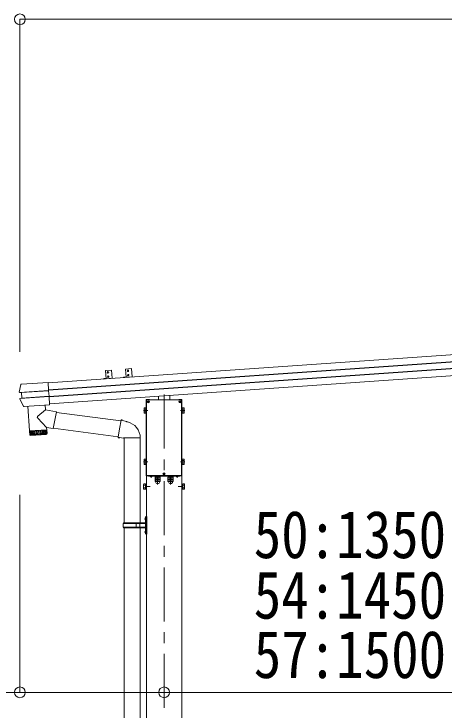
# Model space of a CAD drawing. Units: millimetres, scale not verified. Extents: x -11181 to 11305, y -7804 to 7716.
# Drawn here: x 2296 to 3889, y -1942 to 635 of the extents above; entities that cross this region are included whole.
import ezdxf
from ezdxf.enums import TextEntityAlignment as Align

# ---------------------------------------------------------------- set-up
doc = ezdxf.new("R2010")
doc.units = ezdxf.units.MM
doc.header["$LTSCALE"] = 40
doc.header["$PDMODE"] = 32
doc.header["$PDSIZE"] = 40
for name, pattern in [('CHAIN1', [8, 5, -1, 1, -1]), ('DASHED1', [1.8, 1.2, -0.6]), ('USER5', [13, 10, -1, 1, -1])]:
    doc.linetypes.add(name, pattern=pattern)
for name, color, linetype, lineweight in [('0-0_0', 4, 'Continuous', 9), ('0-2_TEXT1', 4, 'Continuous', 9), ('0-6_PARTS1', 6, 'Continuous', 9)]:
    doc.layers.add(name, color=color, linetype=linetype, lineweight=lineweight)
doc.styles.add('ＭＳ ゴシック', font='')
doc.styles.get('ＭＳ ゴシック').set_extended_font_data('MS Gothic')

msp = doc.modelspace()

# ---------------------------------------------------------------- linework, layer by layer
at = {"layer": '0-0_0', "color": 7, "linetype": 'CHAIN1'}
for p, q in [((2851.83, -774.16), (2851.83, -3930.56)), ((2800.23, -1114.98), (2785.33, -1114.98)), ((2903.43, -1114.98), (2918.33, -1114.98))]:
    msp.add_line(p, q, dxfattribs=at)
at = {"layer": '0-2_TEXT1'}
for p, q in [((2422.15, -731.21), (7320.81, -388.66)), ((2423.96, -757.11), (7322.62, -414.56)), ((2424.06, -758.5), (7322.72, -415.95)), ((2425.68, -781.72), (7324.34, -439.17)), ((2425.78, -783.14), (7324.44, -440.59)), ((2427.59, -809.02), (7326.25, -466.47)), ((2657.2, -684.1), (2635.25, -685.63)), ((2637.34, -715.56), (2635.25, -685.63)), ((2657.2, -684.1), (2659.29, -714.02)), ((2731.16, -678.34), (2709.22, -679.88)), ((2711.31, -709.8), (2709.22, -679.88)), ((2731.16, -678.34), (2733.26, -708.27)), ((2629.29, -715.12), (2637.27, -714.56)), ((2637.34, -715.56), (2659.29, -714.02)), ((2703.26, -709.36), (2711.24, -708.81)), ((2711.31, -709.8), (2733.26, -708.27)), ((2315.47, -764.79), (2321.17, -737.46)), ((2323.94, -736.07), (2422.01, -729.21)), ((2422.01, -729.21), (2422.1, -730.41)), ((2423.97, -757.22), (2422.1, -730.41)), ((2424.06, -758.54), (2316.01, -766.09)), ((2322.6, -767.04), (2317.19, -766.38)), ((2317.19, -766.38), (2317.19, -766.38)), ((2424.17, -760.01), (2322.79, -767.1)), ((2324.39, -786.71), (2323.04, -767.5)), ((2423.97, -757.22), (2424.08, -758.8)), ((2424.16, -759.93), (2424.08, -758.8)), ((2424.16, -759.93), (2424.19, -760.42)), ((2425.54, -779.64), (2424.19, -760.42)), ((2331.18, -817.38), (2317.22, -790.63)), ((2425.67, -781.58), (2317.47, -789.15)), ((2318.6, -788.67), (2324.02, -787.23)), ((2318.6, -788.67), (2318.6, -788.67)), ((2425.57, -780.05), (2324.2, -787.14)), ((2425.54, -779.64), (2425.57, -780.13)), ((2425.65, -781.28), (2425.57, -780.13)), ((2425.65, -781.28), (2425.78, -783.04)), ((2427.71, -810.63), (2425.78, -783.04)), ((2785.83, -792.98), (2787.33, -792.98)), ((2785.83, -792.98), (2785.83, -824.38)), ((2786.83, -793.98), (2786.83, -1071.98)), ((2786.91, -793.98), (2786.91, -1071.98)), ((2797.83, -792.48), (2788.33, -792.48)), ((2797.75, -792.56), (2788.33, -792.56)), ((2793.23, -798.52), (2793.23, -799.51)), ((2797.83, -792.48), (2797.75, -792.56)), ((2797.75, -793.56), (2797.75, -792.56)), ((2797.83, -793.48), (2797.75, -793.56)), ((2905.91, -793.56), (2797.75, -793.56)), ((2797.83, -793.48), (2797.83, -792.48)), ((2905.83, -793.48), (2797.83, -793.48)), ((2830.83, -793.48), (2830.83, -780.82)), ((2872.83, -793.48), (2872.83, -777.88)), ((2905.83, -792.48), (2905.91, -792.56)), ((2915.33, -792.48), (2905.83, -792.48)), ((2905.83, -792.48), (2905.83, -793.48)), ((2905.83, -793.48), (2905.91, -793.56)), ((2915.33, -792.56), (2905.91, -792.56)), ((2905.91, -792.56), (2905.91, -793.56)), ((2911.23, -798.52), (2911.23, -799.51)), ((2917.83, -792.98), (2916.45, -792.98)), ((2916.75, -1071.98), (2916.75, -793.98)), ((2916.83, -1071.98), (2916.83, -793.98)), ((2917.83, -792.98), (2917.83, -824.38)), ((2347.14, -816.62), (2353.59, -908.79)), ((2410.99, -812.15), (2412.26, -830.37)), ((2777.43, -824.48), (2778.19, -823.17)), ((2777.43, -841.48), (2777.43, -824.48)), ((2784.43, -823.17), (2778.19, -823.17)), ((2784.43, -842.8), (2784.43, -823.17)), ((2788.6, -800.13), (2791.88, -800.13)), ((2788.6, -800.98), (2791.88, -800.98)), ((2790.8, -800.16), (2791.79, -800.16)), ((2790.8, -800.96), (2791.79, -800.96)), ((2791.79, -800.16), (2792.3, -800.02)), ((2791.79, -800.96), (2792.3, -801.09)), ((2792.43, -801.6), (2792.3, -801.09)), ((2792.43, -802.6), (2792.43, -801.6)), ((2793.23, -799.51), (2793.37, -800.02)), ((2793.23, -801.6), (2793.37, -801.09)), ((2793.23, -802.6), (2793.23, -801.6)), ((2793.88, -800.16), (2793.37, -800.02)), ((2793.88, -800.96), (2793.37, -801.09)), ((2793.79, -800.13), (2797.06, -800.13)), ((2793.79, -800.98), (2797.06, -800.98)), ((2794.87, -800.16), (2793.88, -800.16)), ((2794.87, -800.96), (2793.88, -800.96)), ((2906.6, -800.13), (2909.88, -800.13)), ((2906.6, -800.98), (2909.88, -800.98)), ((2908.8, -800.16), (2909.79, -800.16)), ((2908.8, -800.96), (2909.79, -800.96)), ((2909.79, -800.16), (2910.3, -800.02)), ((2909.79, -800.96), (2910.3, -801.09)), ((2910.43, -801.6), (2910.3, -801.09)), ((2910.43, -802.6), (2910.43, -801.6)), ((2911.23, -799.51), (2911.37, -800.02)), ((2911.23, -801.6), (2911.37, -801.09)), ((2911.23, -802.6), (2911.23, -801.6)), ((2911.88, -800.16), (2911.37, -800.02)), ((2911.88, -800.96), (2911.37, -801.09)), ((2911.79, -800.13), (2915.06, -800.13)), ((2911.79, -800.98), (2915.06, -800.98)), ((2912.87, -800.16), (2911.88, -800.16)), ((2912.87, -800.96), (2911.88, -800.96)), ((2919.23, -823.17), (2925.47, -823.17)), ((2919.23, -842.8), (2919.23, -823.17)), ((2926.23, -824.48), (2925.47, -823.17)), ((2926.23, -841.48), (2926.23, -824.48)), ((2412.26, -830.37), (2383.96, -853.83)), ((2453.02, -838.29), (2412.26, -830.37)), ((2453.02, -838.29), (2440.96, -900.33)), ((2452.68, -840.01), (2691.94, -871.51)), ((2777.43, -841.48), (2778.19, -842.8)), ((2784.43, -828.08), (2778.19, -828.08)), ((2784.43, -837.89), (2778.19, -837.89)), ((2784.43, -842.8), (2778.19, -842.8)), ((2785.83, -841.58), (2785.83, -1014.38)), ((2917.83, -841.58), (2917.83, -1014.38)), ((2919.23, -828.08), (2925.47, -828.08)), ((2919.23, -837.89), (2925.47, -837.89)), ((2919.23, -842.8), (2925.47, -842.8)), ((2926.23, -841.48), (2925.47, -842.8)), ((2416.83, -895.64), (2383.55, -861.15)), ((2692.28, -869.55), (2686.75, -900.91)), ((2692.28, -869.55), (2693.43, -867.57)), ((2693.43, -867.57), (2696.99, -868.19)), ((2696.99, -868.19), (2697.4, -870.54)), ((2711.92, -873.36), (2713.6, -874.99)), ((2713.6, -874.99), (2715.72, -875.44)), ((2416.83, -895.64), (2417.43, -904.33)), ((2416.83, -895.64), (2440.96, -900.33)), ((2441.29, -898.61), (2681.57, -930.31)), ((2681.22, -932.28), (2686.75, -900.91)), ((2353.59, -908.79), (2417.43, -904.33)), ((2417.5, -905.32), (2353.66, -909.79)), ((2353.66, -909.79), (2354.8, -922.79)), ((2355.38, -924.32), (2354.36, -909.74)), ((2354.79, -922.74), (2418.18, -918.31)), ((2355.58, -909.65), (2356.63, -924.62)), ((2358.44, -924.49), (2357.4, -909.53)), ((2415.4, -921.51), (2358, -925.52)), ((2358.08, -908.48), (2358.17, -909.47)), ((2359.76, -909.36), (2360.8, -924.33)), ((2363.66, -924.13), (2362.62, -909.16)), ((2366.97, -923.89), (2365.93, -908.93)), ((2369.62, -908.67), (2370.67, -923.64)), ((2373.62, -908.39), (2374.67, -923.36)), ((2377.86, -908.1), (2378.9, -923.06)), ((2382.24, -907.79), (2383.29, -922.75)), ((2386.69, -907.48), (2387.74, -922.44)), ((2391.12, -907.17), (2392.17, -922.13)), ((2395.45, -906.87), (2396.49, -921.83)), ((2399.57, -906.58), (2400.62, -921.54)), ((2403.43, -906.31), (2404.48, -921.27)), ((2406.94, -906.06), (2407.99, -921.03)), ((2410.03, -905.85), (2411.08, -920.81)), ((2412.65, -905.66), (2413.7, -920.63)), ((2412.94, -904.64), (2413, -905.64)), ((2414.74, -905.52), (2415.79, -920.48)), ((2416.27, -905.41), (2417.31, -920.37)), ((2418.19, -918.36), (2417.5, -905.32)), ((2681.22, -932.28), (2681.62, -934.53)), ((2681.22, -932.28), (2686.37, -933.1)), ((2681.62, -934.53), (2685.18, -935.16)), ((2685.18, -935.16), (2686.37, -933.1)), ((2686.37, -933.1), (2700.98, -935.41)), ((2700.98, -935.41), (2703.18, -934.43)), ((2703.18, -934.43), (2703.18, -934.46)), ((2703.35, -934.65), (2704.04, -934.78)), ((2703.48, -934.82), (2703.48, -1248.99)), ((2762.51, -934.82), (2704.15, -934.82)), ((2763.32, -934.65), (2762.62, -934.78)), ((2763.18, -934.82), (2763.18, -1248.99)), ((2777.43, -1014.48), (2778.19, -1013.17)), ((2777.43, -1031.48), (2777.43, -1014.48)), ((2784.43, -1013.17), (2778.19, -1013.17)), ((2784.43, -1018.08), (2778.19, -1018.08)), ((2784.43, -1027.89), (2778.19, -1027.89)), ((2784.43, -1032.8), (2784.43, -1013.17)), ((2919.23, -1013.17), (2925.47, -1013.17)), ((2919.23, -1032.8), (2919.23, -1013.17)), ((2919.23, -1018.08), (2925.47, -1018.08)), ((2919.23, -1027.89), (2925.47, -1027.89)), ((2926.23, -1014.48), (2925.47, -1013.17)), ((2926.23, -1031.48), (2926.23, -1014.48)), ((2777.43, -1031.48), (2778.19, -1032.8)), ((2784.43, -1032.8), (2778.19, -1032.8)), ((2785.83, -1031.58), (2785.83, -1072.98)), ((2917.83, -1031.58), (2917.83, -1072.98)), ((2919.23, -1032.8), (2925.47, -1032.8)), ((2926.23, -1031.48), (2925.47, -1032.8)), ((2786.83, -1074.98), (2786.83, -3762.98)), ((2788.33, -1073.4), (2915.33, -1073.4)), ((2788.33, -1073.48), (2915.33, -1073.48)), ((2809.73, -1075.68), (2797.93, -1075.68)), ((2797.93, -1075.93), (2797.93, -1075.68)), ((2797.93, -1075.93), (2809.73, -1075.93)), ((2809.73, -1075.93), (2809.73, -1075.68)), ((2847.6, -1067.13), (2850.88, -1067.13)), ((2847.6, -1067.98), (2850.88, -1067.98)), ((2849.8, -1067.16), (2850.79, -1067.16)), ((2849.8, -1067.96), (2850.79, -1067.96)), ((2850.79, -1067.16), (2851.3, -1067.02)), ((2850.79, -1067.96), (2851.3, -1068.09)), ((2851.43, -1068.6), (2851.3, -1068.09)), ((2851.43, -1069.6), (2851.43, -1068.6)), ((2852.23, -1065.52), (2852.23, -1066.51)), ((2852.23, -1066.51), (2852.37, -1067.02)), ((2852.23, -1068.6), (2852.37, -1068.09)), ((2852.23, -1069.6), (2852.23, -1068.6)), ((2852.88, -1067.16), (2852.37, -1067.02)), ((2852.88, -1067.96), (2852.37, -1068.09)), ((2852.79, -1067.13), (2856.06, -1067.13)), ((2852.79, -1067.98), (2856.06, -1067.98)), ((2853.87, -1067.16), (2852.88, -1067.16)), ((2853.87, -1067.96), (2852.88, -1067.96)), ((2893.93, -1075.68), (2905.73, -1075.68)), ((2893.93, -1075.93), (2893.93, -1075.68)), ((2905.73, -1075.93), (2893.93, -1075.93)), ((2905.73, -1075.93), (2905.73, -1075.68)), ((2916.83, -1074.98), (2916.83, -3762.98)), ((2776.03, -1106.48), (2776.79, -1105.17)), ((2776.03, -1106.48), (2776.03, -1123.48)), ((2783.03, -1105.17), (2776.79, -1105.17)), ((2783.03, -1105.17), (2783.03, -1124.8)), ((2783.03, -1106.38), (2783.03, -1123.58)), ((2783.03, -1106.38), (2784.83, -1106.38)), ((2819.33, -1088.18), (2818.02, -1088.94)), ((2818.02, -1088.94), (2818.02, -1095.42)), ((2819.33, -1096.18), (2818.02, -1095.42)), ((2819.33, -1088.18), (2836.33, -1088.18)), ((2819.33, -1096.18), (2836.33, -1096.18)), ((2822.93, -1088.94), (2822.93, -1095.42)), ((2832.74, -1088.94), (2832.74, -1095.42)), ((2836.33, -1088.18), (2837.65, -1088.94)), ((2836.33, -1096.18), (2837.65, -1095.42)), ((2837.65, -1088.94), (2837.65, -1095.42)), ((2867.33, -1088.18), (2866.02, -1088.94)), ((2866.02, -1088.94), (2866.02, -1095.42)), ((2867.33, -1096.18), (2866.02, -1095.42)), ((2867.33, -1088.18), (2884.33, -1088.18)), ((2867.33, -1096.18), (2884.33, -1096.18)), ((2870.93, -1088.94), (2870.93, -1095.42)), ((2880.74, -1088.94), (2880.74, -1095.42)), ((2884.33, -1088.18), (2885.65, -1088.94)), ((2884.33, -1096.18), (2885.65, -1095.42)), ((2885.65, -1088.94), (2885.65, -1095.42)), ((2920.63, -1106.38), (2918.83, -1106.38)), ((2920.63, -1105.17), (2926.87, -1105.17)), ((2920.63, -1105.17), (2920.63, -1124.8)), ((2920.63, -1106.38), (2920.63, -1123.58)), ((2927.63, -1106.48), (2926.87, -1105.17)), ((2927.63, -1106.48), (2927.63, -1123.48)), ((2776.03, -1123.48), (2776.79, -1124.8)), ((2783.03, -1110.08), (2776.79, -1110.08)), ((2783.03, -1119.89), (2776.79, -1119.89)), ((2783.03, -1124.8), (2776.79, -1124.8)), ((2783.03, -1123.58), (2784.83, -1123.58)), ((2920.63, -1123.58), (2918.83, -1123.58)), ((2920.63, -1110.08), (2926.87, -1110.08)), ((2920.63, -1119.89), (2926.87, -1119.89)), ((2920.63, -1124.8), (2926.87, -1124.8)), ((2927.63, -1123.48), (2926.87, -1124.8)), ((2781.03, -1231.84), (2783.08, -1232.84)), ((2782.3, -1229.84), (2782.93, -1229.84)), ((2782.3, -1229.84), (2782.3, -1238.14)), ((2782.93, -1229.84), (2782.93, -1238.14)), ((2782.93, -1229.84), (2783.33, -1230.24)), ((2783.08, -1232.84), (2783.69, -1233.99)), ((2785.33, -1225.49), (2783.33, -1227.49)), ((2783.33, -1227.49), (2783.33, -1288.49)), ((2783.33, -1230.24), (2783.33, -1237.74)), ((2785.33, -1225.49), (2785.33, -1290.49)), ((2785.33, -1225.49), (2787.33, -1225.49)), ((2787.33, -1290.49), (2787.33, -1225.49)), ((2700.33, -1250.99), (2701.33, -1248.99)), ((2700.33, -1264.99), (2700.33, -1250.99)), ((2748.83, -1250.99), (2700.33, -1250.99)), ((2782.83, -1248.99), (2701.33, -1248.99)), ((2748.83, -1266.99), (2748.83, -1248.99)), ((2749.58, -1248.99), (2751.58, -1250.99)), ((2782.83, -1250.99), (2751.58, -1250.99)), ((2761.96, -1250.99), (2759.96, -1248.99)), ((2761.96, -1264.99), (2761.96, -1250.99)), ((2782.3, -1238.14), (2782.93, -1238.14)), ((2782.93, -1238.14), (2783.33, -1237.74)), ((2700.33, -1264.99), (2701.33, -1266.99)), ((2748.83, -1264.99), (2700.33, -1264.99)), ((2701.33, -1266.99), (2782.83, -1266.99)), ((2703.48, -1266.99), (2703.45, -2148.48)), ((2749.58, -1266.99), (2751.58, -1264.99)), ((2782.83, -1264.99), (2751.58, -1264.99)), ((2761.96, -1264.99), (2759.96, -1266.99)), ((2763.18, -1266.99), (2763.15, -2148.48)), ((2781.03, -1279.84), (2783.08, -1280.84)), ((2782.3, -1277.84), (2782.93, -1277.84)), ((2782.3, -1277.84), (2782.3, -1286.14)), ((2782.3, -1286.14), (2782.93, -1286.14)), ((2782.93, -1277.84), (2782.93, -1286.14)), ((2782.93, -1277.84), (2783.33, -1278.24)), ((2782.93, -1286.14), (2783.33, -1285.74)), ((2783.08, -1280.84), (2783.69, -1281.99)), ((2783.33, -1278.24), (2783.33, -1285.74)), ((2783.33, -1288.49), (2785.33, -1290.49)), ((2787.33, -1290.49), (2785.33, -1290.49))]:
    msp.add_line(p, q, dxfattribs=at)
at = {"layer": '0-2_TEXT1', "linetype": 'USER5'}
for p, q in [((2774.93, -832.98), (2791.53, -832.98)), ((2928.73, -832.98), (2912.13, -832.98)), ((2774.93, -1022.98), (2791.53, -1022.98)), ((2928.73, -1022.98), (2912.13, -1022.98)), ((2803.83, -1082.05), (2803.83, -1073.48)), ((2827.83, -1073.48), (2827.83, -1106.93)), ((2875.83, -1073.48), (2875.83, -1106.93)), ((2899.83, -1082.05), (2899.83, -1073.48))]:
    msp.add_line(p, q, dxfattribs=at)
at = {"layer": '0-2_TEXT1', "linetype": 'DASHED1'}
for p, q in [((2801.33, -1078.27), (2802.69, -1075.55)), ((2803.83, -1074.94), (2802.69, -1075.55)), ((2803.83, -1074.94), (2804.98, -1075.55)), ((2806.33, -1078.27), (2804.98, -1075.55)), ((2818.02, -1080.18), (2818.02, -1087.42)), ((2837.65, -1080.18), (2818.02, -1080.18)), ((2818.63, -1080.18), (2818.63, -1077.68)), ((2818.63, -1080.18), (2837.03, -1080.18)), ((2822.93, -1080.18), (2822.93, -1087.42)), ((2832.74, -1080.18), (2832.74, -1087.42)), ((2837.03, -1080.18), (2837.03, -1077.68)), ((2837.65, -1080.18), (2837.65, -1087.42)), ((2866.02, -1080.18), (2866.02, -1087.42)), ((2885.65, -1080.18), (2866.02, -1080.18)), ((2866.63, -1080.18), (2866.63, -1077.68)), ((2866.63, -1080.18), (2885.03, -1080.18)), ((2870.93, -1080.18), (2870.93, -1087.42)), ((2880.74, -1080.18), (2880.74, -1087.42)), ((2885.03, -1080.18), (2885.03, -1077.68)), ((2885.65, -1080.18), (2885.65, -1087.42)), ((2897.33, -1078.27), (2898.69, -1075.55)), ((2899.83, -1074.94), (2898.69, -1075.55)), ((2899.83, -1074.94), (2900.98, -1075.55)), ((2902.33, -1078.27), (2900.98, -1075.55)), ((2819.33, -1088.18), (2818.02, -1087.42)), ((2836.33, -1088.18), (2819.33, -1088.18)), ((2836.33, -1088.18), (2837.65, -1087.42)), ((2867.33, -1088.18), (2866.02, -1087.42)), ((2884.33, -1088.18), (2867.33, -1088.18)), ((2884.33, -1088.18), (2885.65, -1087.42))]:
    msp.add_line(p, q, dxfattribs=at)
at = {"layer": '0-2_TEXT1'}
for points in [[(2322.7, -736.15), (2322.79, -736.15), (2322.9, -736.14), (2323.06, -736.13), (2323.46, -736.1), (2323.94, -736.07)], [(2317.19, -766.38), (2316.75, -766.33), (2316.63, -766.32), (2316.59, -766.31)], [(2318.06, -788.81), (2318.1, -788.8), (2318.2, -788.77), (2318.37, -788.73), (2318.6, -788.67)], [(2792.43, -798.52), (2792.43, -799.51), (2792.3, -800.02)], [(2910.43, -798.52), (2910.43, -799.51), (2910.3, -800.02)], [(2427.71, -810.63), (2427.77, -811.61), (2333.96, -818.17), (2333.5, -818.2), (2333.3, -818.22), (2333.12, -818.23), (2332.86, -818.24), (2332.78, -818.25)], [(2786.83, -843.98), (2786.23, -843.98), (2786.23, -821.98), (2786.83, -821.98)], [(2916.83, -843.98), (2917.43, -843.98), (2917.43, -821.98), (2916.83, -821.98)], [(2692.28, -869.55), (2697.4, -870.54), (2711.92, -873.36)], [(2786.83, -1033.98), (2786.23, -1033.98), (2786.23, -1011.98), (2786.83, -1011.98)], [(2916.83, -1033.98), (2917.43, -1033.98), (2917.43, -1011.98), (2916.83, -1011.98)], [(2916.45, -1072.98), (2917.83, -1072.98), (2917.83, -1074.98), (2785.83, -1074.98), (2785.83, -1072.98), (2787.21, -1072.98)], [(2793.83, -1074.98), (2793.83, -1075.68), (2909.83, -1075.68), (2909.83, -1074.98)], [(2851.43, -1065.52), (2851.43, -1066.51), (2851.3, -1067.02)], [(2781.03, -1236.13), (2783.08, -1235.14), (2783.69, -1233.99)], [(2781.03, -1284.13), (2783.08, -1283.14), (2783.69, -1281.99)]]:
    msp.add_lwpolyline(points, dxfattribs=at)
for points in [[(2786.23, -841.58), (2784.43, -841.58), (2784.43, -824.38), (2786.23, -824.38)], [(2917.43, -841.58), (2919.23, -841.58), (2919.23, -824.38), (2917.43, -824.38)], [(2786.23, -1031.58), (2784.43, -1031.58), (2784.43, -1014.38), (2786.23, -1014.38)], [(2917.43, -1031.58), (2919.23, -1031.58), (2919.23, -1014.38), (2917.43, -1014.38)], [(2786.83, -1124.98), (2786.83, -1104.98), (2784.83, -1104.98), (2784.83, -1124.98)], [(2916.83, -1124.98), (2916.83, -1104.98), (2918.83, -1104.98), (2918.83, -1124.98)]]:
    msp.add_lwpolyline(points, close=True, dxfattribs=at)
at = {"layer": '0-2_TEXT1', "linetype": 'DASHED1'}
for points in [[(2838.33, -1075.68), (2817.33, -1075.68), (2817.33, -1077.68), (2838.33, -1077.68)], [(2886.33, -1075.68), (2865.33, -1075.68), (2865.33, -1077.68), (2886.33, -1077.68)]]:
    msp.add_lwpolyline(points, close=True, dxfattribs=at)
at = {"layer": '0-2_TEXT1'}
for centre, radius in [((2643.72, -692.05), 2.75), ((2717.69, -686.3), 2.75), ((2644.84, -708.02), 2.75), ((2718.8, -702.26), 2.75), ((2792.83, -800.56), 4.25), ((2910.83, -800.56), 4.25), ((2851.83, -1067.56), 4.25)]:
    msp.add_circle(centre, radius, dxfattribs=at)
for centre, radius, start, end in [((2629.43, -717.11), 2, 94, 172.44937), ((2703.4, -711.36), 2, 94, 172.44937), ((2322.82, -737.85), 1.7, 94, 166.63397), ((2316.75, -765.02), 1.3, 169.82135, 263.13943), ((2322.54, -767.53), 0.5, 4, 83.13943), ((2318.4, -790.07), 1.3, 104.86578, 205.82555), ((2323.89, -786.75), 0.5, 284.86578, 4), ((2788.33, -793.98), 1.5, 90, 180), ((2788.33, -793.98), 1.42, 90, 180), ((2792.83, -800.63), 2.15, 79.27785, 100.72215), ((2910.83, -800.63), 2.15, 79.27785, 100.72215), ((2915.33, -793.98), 1.5, 0, 90), ((2915.33, -793.98), 1.42, 0, 90), ((2332.66, -816.56), 1.7, 209.2701, 274), ((2781.78, -825.62), 4.34, 145.61572, 214.38421), ((2792.91, -800.56), 2.15, 169.27785, 190.72215), ((2792.83, -800.48), 2.15, 259.27785, 280.72215), ((2792.76, -800.56), 2.15, 349.27785, 10.72215), ((2910.91, -800.56), 2.15, 169.27785, 190.72215), ((2910.83, -800.48), 2.15, 259.27785, 280.72215), ((2910.76, -800.56), 2.15, 349.27785, 10.72215), ((2921.89, -825.62), 4.34, 325.61579, 34.38428), ((2793.67, -832.98), 16.24, 162.41201, 197.58792), ((2781.78, -840.34), 4.34, 145.61572, 214.38421), ((2909.99, -832.98), 16.24, 342.41208, 17.58799), ((2921.89, -840.34), 4.34, 325.61579, 34.38428), ((2387.15, -857.68), 5, 129.65551, 223.97399), ((2703.18, -934.43), 60.3, 359.96938, 78), ((2357.78, -922.53), 3, 185, 274.04832), ((2415.19, -918.52), 3, 274, 3), ((2703.38, -934.46), 0.2, 180, 260), ((2703.99, -935.07), 0.3, 57.22653, 80), ((2763.28, -934.46), 0.2, 280, 359.96938), ((2793.67, -1022.98), 16.24, 162.41201, 197.58792), ((2781.78, -1015.62), 4.34, 145.61572, 214.38421), ((2781.78, -1030.34), 4.34, 145.61572, 214.38421), ((2909.99, -1022.98), 16.24, 342.41208, 17.58799), ((2921.89, -1015.62), 4.34, 325.61579, 34.38428), ((2921.89, -1030.34), 4.34, 325.61579, 34.38428), ((2788.33, -1071.98), 1.5, 180, 270), ((2788.33, -1071.98), 1.42, 180, 270), ((2803.83, -1070.98), 7.7, 219.98312, 320.01688), ((2851.91, -1067.56), 2.15, 169.27785, 190.72215), ((2851.83, -1067.63), 2.15, 79.27785, 100.72215), ((2851.83, -1067.48), 2.15, 259.27785, 280.72215), ((2851.76, -1067.56), 2.15, 349.27785, 10.72215), ((2899.83, -1070.98), 7.7, 219.98312, 320.01688), ((2915.33, -1071.98), 1.42, 270, 0), ((2915.33, -1071.98), 1.5, 270, 0), ((2780.38, -1107.62), 4.34, 145.61575, 214.38425), ((2820.47, -1092.53), 4.34, 55.61575, 124.38425), ((2820.47, -1091.84), 4.34, 235.61575, 304.38425), ((2819.85, -1096.68), 0.5, 3.58332, 90), ((2827.83, -1096.18), 7.5, 183.58332, 356.41668), ((2827.83, -1104.42), 16.24, 72.41205, 107.58795), ((2827.83, -1079.94), 16.24, 252.41205, 287.58795), ((2835.19, -1092.53), 4.34, 55.61575, 124.38425), ((2835.19, -1091.84), 4.34, 235.61575, 304.38425), ((2835.82, -1096.68), 0.5, 90, 176.41668), ((2868.47, -1092.53), 4.34, 55.61575, 124.38425), ((2868.47, -1091.84), 4.34, 235.61575, 304.38425), ((2867.85, -1096.68), 0.5, 3.58332, 90), ((2875.83, -1096.18), 7.5, 183.58332, 356.41668), ((2875.83, -1104.42), 16.24, 72.41205, 107.58795), ((2875.83, -1079.94), 16.24, 252.41205, 287.58795), ((2883.19, -1092.53), 4.34, 55.61575, 124.38425), ((2883.19, -1091.84), 4.34, 235.61575, 304.38425), ((2883.82, -1096.68), 0.5, 90, 176.41668), ((2923.29, -1107.62), 4.34, 325.61575, 34.38425), ((2792.27, -1114.98), 16.24, 162.41205, 197.58795), ((2780.38, -1122.34), 4.34, 145.61575, 214.38425), ((2911.39, -1114.98), 16.24, 342.41205, 17.58795), ((2923.29, -1122.34), 4.34, 325.61575, 34.38425), ((2786.63, -1233.99), 6, 136.21765, 223.78235), ((2782.83, -1248.49), 0.5, 270, 0), ((2782.83, -1250.49), 0.5, 270, 0), ((2786.63, -1281.99), 6, 136.21765, 223.78235), ((2782.83, -1265.49), 0.5, 0, 90), ((2782.83, -1267.49), 0.5, 0, 90)]:
    msp.add_arc(centre, radius, start, end, dxfattribs=at)
at = {"layer": '0-2_TEXT1', "linetype": 'DASHED1'}
for centre, radius, start, end in [((2820.47, -1083.84), 4.34, 235.61575, 304.38425), ((2827.83, -1071.94), 16.24, 252.41205, 287.58795), ((2835.19, -1083.84), 4.34, 235.61575, 304.38425), ((2868.47, -1083.84), 4.34, 235.61575, 304.38425), ((2875.83, -1071.94), 16.24, 252.41205, 287.58795), ((2883.19, -1083.84), 4.34, 235.61575, 304.38425)]:
    msp.add_arc(centre, radius, start, end, dxfattribs=at)
at = {"layer": '0-6_PARTS1'}
for p, q in [((2317.83, 614.58), (7382.83, 614.58)), ((2317.83, 614.58), (2317.83, -615.54)), ((2317.83, -1876.27), (2317.83, -1145.23)), ((2851.83, -1876.27), (2851.83, -1819.2)), ((2317.83, -1876.27), (1688.55, -1876.27)), ((2317.83, -1876.27), (2851.83, -1876.27)), ((2851.83, -1876.27), (4201.83, -1876.27))]:
    msp.add_line(p, q, dxfattribs=at)
for p in [(2317.83, 614.58), (2317.83, -1876.27), (2851.83, -1876.27)]:
    msp.add_point(p, dxfattribs=at)

# ---------------------------------------------------------------- texts
at = {"layer": '0-6_PARTS1', "color": 7, "style": 'ＭＳ ゴシック', "width": 0.85}
for s, p in [('50:1350', (3183.7, -1432.38)), ('54:1450', (3183.7, -1656.35)), ('57:1500', (3183.7, -1876.27))]:
    msp.add_text(s, height=176, dxfattribs=at).set_placement(p, align=Align.BOTTOM_LEFT)

doc.saveas('drawing.dxf')
